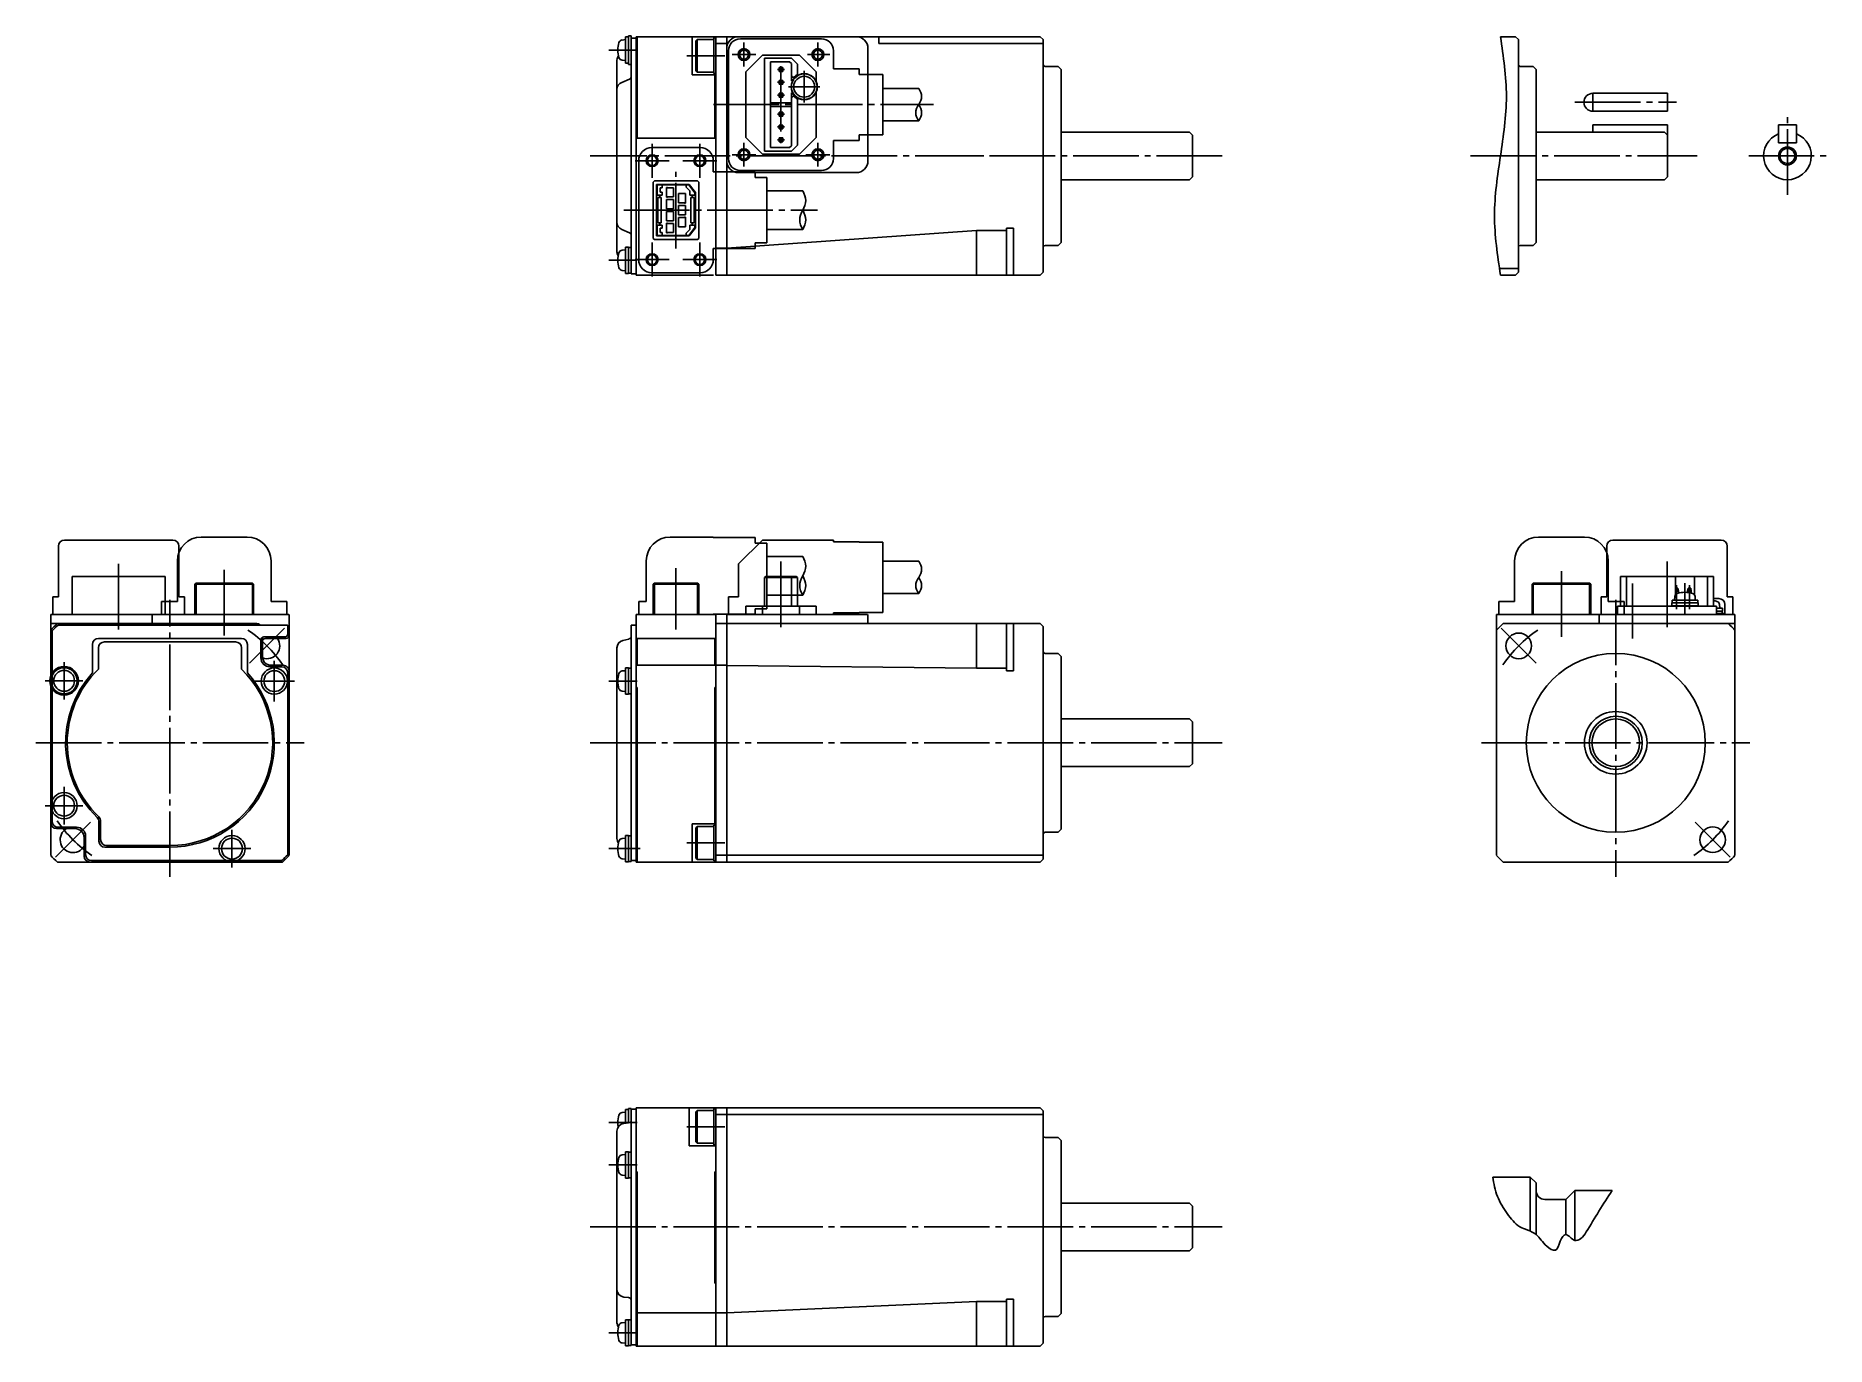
# Model space of a CAD drawing. Header units: millimetres. Extents: x -148 to 152, y -98 to 122.
import ezdxf

# ---------------------------------------------------------------- set-up
doc = ezdxf.new("R2010")
doc.units = ezdxf.units.MM
doc.linetypes.add('DASH_CENTER', pattern=[14, 11, -1, 1, -1])

msp = doc.modelspace()

# ---------------------------------------------------------------- linework, layer by layer
at = {"color": 7, "linetype": 'Continuous'}
for p, q in [((-49.55, 121.44), (-50.14, 121.38)), ((-49.05, 121.89), (-49.55, 121.89)), ((-49.55, 117.49), (-49.55, 121.89)), ((-48.6, 122.09), (-49.05, 122.09)), ((-49.05, 117.29), (-49.05, 122.09)), ((-48.6, 119.88), (-48.6, 122.09)), ((-48.6, 121.69), (-47.8, 121.69)), ((-47.8, 121.94), (-34.4, 121.94)), ((-47.8, 81.94), (-47.8, 121.94)), ((-47.6, 121.94), (-47.6, 104.94)), ((-38.4, 115.54), (-38.4, 121.94)), ((-37.53, 121.49), (-37.78, 121.24)), ((-37.78, 116.24), (-37.78, 121.24)), ((-37.53, 121.49), (-34.78, 121.49)), ((-37.53, 121.49), (-37.53, 115.99)), ((-34.4, 121.74), (-34.78, 121.74)), ((-34.78, 115.74), (-34.78, 121.74)), ((-34.4, 121.94), (-34.4, 81.94)), ((-32.6, 121.94), (-34.4, 121.94)), ((-32.6, 120.81), (-34.4, 120.81)), ((-32.5, 121.94), (-32.6, 121.84)), ((-32.6, 121.94), (-32.6, 119.94)), ((20, 121.94), (-32.5, 121.94)), ((-7.1, 120.81), (-7.1, 121.94)), ((20.5, 120.81), (-7.1, 120.81)), ((20, 121.94), (20.5, 121.44)), ((20.5, 82.44), (20.5, 121.44)), ((99.67, 121.94), (97.17, 121.94)), ((100.17, 121.44), (99.67, 121.94)), ((100.17, 82.44), (100.17, 121.44)), ((-51, 113.07), (-51, 118)), ((-50.14, 117.99), (-49.55, 117.94)), ((-49.05, 117.49), (-49.55, 117.49)), ((-48.6, 117.29), (-49.05, 117.29)), ((-48.6, 115.27), (-48.6, 119.88)), ((-32.6, 119.94), (-32.6, 101.14)), ((-29.4, 116.04), (-26.6, 118.84)), ((-26.6, 118.84), (-20.4, 118.84)), ((-26.25, 102.74), (-26.25, 118.34)), ((-26.25, 118.34), (-21.75, 118.34)), ((-25.25, 117.74), (-22.05, 117.74)), ((-25.25, 103.34), (-25.25, 117.74)), ((-22.05, 117.74), (-21.75, 117.44)), ((-21.75, 118.34), (-20.75, 117.34)), ((-21.75, 115.43), (-21.75, 117.44)), ((-20.75, 117.34), (-20.75, 115.59)), ((-20.4, 118.84), (-17.6, 116.04)), ((-8.9, 119.94), (-8.9, 101.14)), ((-48.91, 114.81), (-50.2, 114.27)), ((-48.6, 88.6), (-48.6, 115.27)), ((-34.6, 115.54), (-38.4, 115.54)), ((-37.78, 116.24), (-37.53, 115.99)), ((-34.78, 115.99), (-37.53, 115.99)), ((-34.4, 115.74), (-34.78, 115.74)), ((-34.6, 104.94), (-34.6, 115.74)), ((-29.4, 105.04), (-29.4, 116.04)), ((-23.82, 116.76), (-23.72, 116.66)), ((-23.18, 116.76), (-23.82, 116.76)), ((-23.82, 116.76), (-23.82, 116.12)), ((-23.82, 116.12), (-23.72, 116.22)), ((-23.82, 116.12), (-23.18, 116.12)), ((-23.82, 114.61), (-23.82, 113.97)), ((-23.18, 114.61), (-23.82, 114.61)), ((-23.82, 114.61), (-23.72, 114.51)), ((-23.28, 116.66), (-23.72, 116.66)), ((-23.72, 116.66), (-23.72, 116.22)), ((-23.72, 116.22), (-23.28, 116.22)), ((-23.72, 114.51), (-23.72, 114.07)), ((-23.28, 114.51), (-23.72, 114.51)), ((-23.28, 116.66), (-23.18, 116.76)), ((-23.28, 116.22), (-23.28, 116.66)), ((-23.28, 116.22), (-23.18, 116.12)), ((-23.28, 114.51), (-23.18, 114.61)), ((-23.28, 114.07), (-23.28, 114.51)), ((-23.18, 116.12), (-23.18, 116.76)), ((-23.18, 113.97), (-23.18, 114.61)), ((-21.75, 115.43), (-21.75, 114.54)), ((-21.75, 114.54), (-21.56, 114.54)), ((-17.6, 116.04), (-17.6, 114.45)), ((23, 116.94), (20.8, 116.94)), ((23, 116.94), (23.5, 116.44)), ((23.5, 116.44), (23.5, 87.44)), ((102.67, 116.94), (100.47, 116.94)), ((102.67, 116.94), (103.17, 116.44)), ((103.17, 116.44), (103.17, 87.44)), ((-51, 101.94), (-51, 113.07)), ((-23.82, 113.97), (-23.72, 114.07)), ((-23.82, 113.97), (-23.18, 113.97)), ((-23.82, 112.46), (-23.72, 112.36)), ((-23.18, 112.46), (-23.82, 112.46)), ((-23.82, 112.46), (-23.82, 111.82)), ((-23.82, 111.82), (-23.72, 111.92)), ((-23.82, 111.82), (-23.18, 111.82)), ((-23.72, 114.07), (-23.28, 114.07)), ((-23.28, 112.36), (-23.72, 112.36)), ((-23.72, 112.36), (-23.72, 111.92)), ((-23.72, 111.92), (-23.28, 111.92)), ((-23.28, 114.07), (-23.18, 113.97)), ((-23.28, 112.36), (-23.18, 112.46)), ((-23.28, 111.92), (-23.28, 112.36)), ((-23.28, 111.92), (-23.18, 111.82)), ((-23.18, 111.82), (-23.18, 112.46)), ((-21.75, 112.54), (-21.56, 112.54)), ((-21.75, 111.64), (-21.75, 112.54)), ((-21.75, 111.64), (-21.75, 103.64)), ((-20.75, 111.49), (-20.75, 103.74)), ((-17.6, 112.62), (-17.6, 105.04)), ((125.17, 112.44), (112.67, 112.44)), ((112.67, 112.44), (112.67, 109.44)), ((125.17, 109.44), (125.17, 112.44)), ((-25.25, 110.84), (-21.75, 110.84)), ((-21.75, 110.24), (-25.25, 110.24)), ((-23.82, 109.26), (-23.82, 108.62)), ((-23.18, 109.26), (-23.82, 109.26)), ((-23.72, 109.16), (-23.82, 109.26)), ((-23.72, 108.72), (-23.82, 108.62)), ((-23.82, 108.62), (-23.18, 108.62)), ((-23.72, 109.16), (-23.72, 108.72)), ((-23.28, 109.16), (-23.72, 109.16)), ((-23.72, 108.72), (-23.28, 108.72)), ((-23.18, 109.26), (-23.28, 109.16)), ((-23.28, 108.72), (-23.28, 109.16)), ((-23.18, 108.62), (-23.28, 108.72)), ((-23.18, 108.62), (-23.18, 109.26)), ((112.67, 109.44), (125.17, 109.44)), ((-23.72, 107.01), (-23.82, 107.11)), ((-23.18, 107.11), (-23.82, 107.11)), ((-23.82, 107.11), (-23.82, 106.47)), ((-23.72, 106.57), (-23.82, 106.47)), ((-23.82, 106.47), (-23.18, 106.47)), ((-23.28, 107.01), (-23.72, 107.01)), ((-23.72, 107.01), (-23.72, 106.57)), ((-23.72, 106.57), (-23.28, 106.57)), ((-23.18, 107.11), (-23.28, 107.01)), ((-23.28, 106.57), (-23.28, 107.01)), ((-23.18, 106.47), (-23.28, 106.57)), ((-23.18, 106.47), (-23.18, 107.11)), ((45, 105.94), (23.5, 105.94)), ((45, 105.94), (45.5, 105.44)), ((45.5, 98.44), (45.5, 105.44)), ((124.67, 105.94), (103.17, 105.94)), ((112.67, 107.14), (125.17, 107.14)), ((112.67, 105.94), (112.67, 107.14)), ((124.67, 105.94), (125.17, 105.44)), ((125.17, 107.14), (125.17, 105.44)), ((125.17, 98.44), (125.17, 105.44)), ((143.8, 107.14), (143.8, 104.14)), ((143.8, 107.14), (146.8, 107.14)), ((146.8, 104.14), (146.8, 107.14)), ((-47.8, 104.94), (-34.4, 104.94)), ((-26.6, 102.24), (-29.4, 105.04)), ((-20.4, 102.24), (-26.6, 102.24)), ((-21.75, 102.74), (-26.25, 102.74)), ((-22.05, 103.34), (-25.25, 103.34)), ((-23.82, 104.96), (-23.82, 104.32)), ((-23.18, 104.96), (-23.82, 104.96)), ((-23.72, 104.86), (-23.82, 104.96)), ((-23.72, 104.42), (-23.82, 104.32)), ((-23.82, 104.32), (-23.18, 104.32)), ((-23.72, 104.86), (-23.72, 104.42)), ((-23.28, 104.86), (-23.72, 104.86)), ((-23.72, 104.42), (-23.28, 104.42)), ((-23.18, 104.96), (-23.28, 104.86)), ((-23.28, 104.42), (-23.28, 104.86)), ((-23.18, 104.32), (-23.28, 104.42)), ((-23.18, 104.32), (-23.18, 104.96)), ((-21.75, 103.64), (-22.05, 103.34)), ((-20.75, 103.74), (-21.75, 102.74)), ((-17.6, 105.04), (-20.4, 102.24)), ((143.8, 104.14), (146.8, 104.14)), ((-51, 90.8), (-51, 101.94)), ((-32.6, 101.14), (-32.6, 81.94)), ((-10.9, 99.14), (-30.6, 99.14)), ((-44.93, 97.56), (-44.73, 97.76)), ((-44.93, 97.56), (-44.93, 88.11)), ((-37.48, 97.76), (-44.73, 97.76)), ((-44.35, 88.51), (-44.35, 97.16)), ((-44.35, 97.16), (-38.9, 97.16)), ((-44.25, 95.34), (-44.25, 97.09)), ((-44.25, 97.09), (-43.4, 97.09)), ((-43.4, 96.59), (-43.75, 96.59)), ((-43.75, 96.59), (-43.75, 95.84)), ((-43.4, 97.09), (-43.4, 96.59)), ((-43.4, 97.09), (-39.4, 97.09)), ((-42.68, 96.64), (-42.68, 95.04)), ((-42.5, 96.64), (-42.68, 96.64)), ((-42.5, 96.61), (-42.5, 96.64)), ((-41.5, 96.61), (-42.5, 96.61)), ((-41.5, 95.07), (-41.5, 96.61)), ((-39.4, 96.72), (-39.4, 97.09)), ((-38.97, 97.09), (-39.4, 97.09)), ((-38.8, 96.09), (-39.4, 96.72)), ((-37.95, 95.75), (-38.97, 97.09)), ((-37.85, 95.79), (-38.9, 97.16)), ((-38.8, 95.34), (-38.8, 96.09)), ((-37.48, 97.76), (-37.28, 97.56)), ((-37.28, 88.11), (-37.28, 97.56)), ((23.5, 97.94), (45, 97.94)), ((45.5, 98.44), (45, 97.94)), ((103.17, 97.94), (124.67, 97.94)), ((125.17, 98.44), (124.67, 97.94)), ((-44.15, 93.69), (-44.35, 93.69)), ((-43.4, 95.34), (-44.25, 95.34)), ((-44.15, 94.94), (-44.15, 90.74)), ((-44.15, 94.94), (-43.58, 94.94)), ((-43.8, 95.34), (-43.8, 94.94)), ((-43.75, 95.84), (-43.4, 95.84)), ((-43.58, 94.94), (-43.58, 90.74)), ((-43.4, 95.84), (-43.4, 95.34)), ((-42.68, 95.04), (-42.5, 95.04)), ((-42.5, 94.64), (-42.68, 94.64)), ((-42.68, 94.64), (-42.68, 93.04)), ((-42.5, 95.07), (-41.5, 95.07)), ((-42.5, 95.04), (-42.5, 95.07)), ((-42.5, 94.61), (-42.5, 94.64)), ((-41.5, 94.61), (-42.5, 94.61)), ((-41.5, 93.07), (-41.5, 94.61)), ((-39.7, 95.61), (-40.7, 95.61)), ((-40.7, 95.61), (-40.7, 94.07)), ((-40.7, 94.07), (-39.7, 94.07)), ((-40.7, 93.61), (-40.7, 92.07)), ((-39.7, 93.61), (-40.7, 93.61)), ((-39.7, 95.64), (-39.7, 95.61)), ((-39.52, 95.64), (-39.7, 95.64)), ((-39.7, 94.07), (-39.7, 94.04)), ((-39.7, 94.04), (-39.52, 94.04)), ((-39.52, 93.64), (-39.7, 93.64)), ((-39.7, 93.64), (-39.7, 93.61)), ((-39.52, 94.04), (-39.52, 95.64)), ((-39.52, 92.04), (-39.52, 93.64)), ((-37.95, 95.34), (-38.8, 95.34)), ((-38.63, 90.74), (-38.63, 94.94)), ((-38.63, 94.94), (-38.05, 94.94)), ((-38.4, 94.94), (-38.4, 95.34)), ((-38.05, 90.74), (-38.05, 94.94)), ((-38.05, 93.69), (-37.85, 93.69)), ((-37.95, 95.34), (-37.95, 95.75)), ((-37.85, 89.89), (-37.85, 95.79)), ((-51, 85.87), (-51, 90.8)), ((-44.35, 91.99), (-44.15, 91.99)), ((-44.25, 88.59), (-44.25, 90.34)), ((-44.25, 90.34), (-43.4, 90.34)), ((-43.58, 90.74), (-44.15, 90.74)), ((-43.8, 90.74), (-43.8, 90.34)), ((-43.4, 90.34), (-43.4, 89.84)), ((-42.68, 93.04), (-42.5, 93.04)), ((-42.5, 92.64), (-42.68, 92.64)), ((-42.68, 92.64), (-42.68, 91.04)), ((-42.68, 91.04), (-42.5, 91.04)), ((-42.68, 90.64), (-42.68, 89.04)), ((-42.5, 90.64), (-42.68, 90.64)), ((-42.5, 93.04), (-42.5, 93.07)), ((-42.5, 93.07), (-41.5, 93.07)), ((-42.5, 92.61), (-42.5, 92.64)), ((-41.5, 92.61), (-42.5, 92.61)), ((-42.5, 91.04), (-42.5, 91.07)), ((-42.5, 91.07), (-41.5, 91.07)), ((-42.5, 90.61), (-42.5, 90.64)), ((-41.5, 90.61), (-42.5, 90.61)), ((-41.5, 91.07), (-41.5, 92.61)), ((-41.5, 89.07), (-41.5, 90.61)), ((-40.7, 92.07), (-39.7, 92.07)), ((-40.7, 91.61), (-40.7, 90.07)), ((-39.7, 91.61), (-40.7, 91.61)), ((-39.7, 92.07), (-39.7, 92.04)), ((-39.7, 92.04), (-39.52, 92.04)), ((-39.52, 91.64), (-39.7, 91.64)), ((-39.7, 91.64), (-39.7, 91.61)), ((-39.52, 90.04), (-39.52, 91.64)), ((-38.8, 89.59), (-38.8, 90.34)), ((-38.8, 90.34), (-37.95, 90.34)), ((-38.05, 90.74), (-38.63, 90.74)), ((-38.4, 90.34), (-38.4, 90.74)), ((-37.85, 91.99), (-38.05, 91.99)), ((-37.95, 89.92), (-37.95, 90.34)), ((-50.2, 89.6), (-48.91, 89.06)), ((-48.6, 83.99), (-48.6, 88.6)), ((-44.93, 88.11), (-44.73, 87.91)), ((-44.73, 87.91), (-37.48, 87.91)), ((-38.9, 88.51), (-44.35, 88.51)), ((-43.4, 88.59), (-44.25, 88.59)), ((-43.4, 89.84), (-43.75, 89.84)), ((-43.75, 89.84), (-43.75, 89.09)), ((-43.75, 89.09), (-43.4, 89.09)), ((-43.4, 89.09), (-43.4, 88.59)), ((-43.4, 88.59), (-39.4, 88.59)), ((-42.68, 89.04), (-42.5, 89.04)), ((-42.5, 89.07), (-41.5, 89.07)), ((-42.5, 89.04), (-42.5, 89.07)), ((-40.7, 90.07), (-39.7, 90.07)), ((-39.7, 90.07), (-39.7, 90.04)), ((-39.7, 90.04), (-39.52, 90.04)), ((-39.4, 88.96), (-38.8, 89.59)), ((-39.4, 88.59), (-39.4, 88.96)), ((-39.4, 88.59), (-38.97, 88.59)), ((-38.97, 88.59), (-37.95, 89.92)), ((-38.9, 88.51), (-37.85, 89.89)), ((-37.28, 88.11), (-37.48, 87.91)), ((-32.6, 86.48), (9.3, 89.44)), ((14.3, 89.44), (9.3, 89.44)), ((9.3, 89.44), (9.3, 81.94)), ((15.5, 89.84), (14.3, 89.84)), ((14.3, 89.84), (14.3, 81.94)), ((15.5, 81.94), (15.5, 89.84)), ((23.5, 87.44), (23, 86.94)), ((103.17, 87.44), (102.67, 86.94)), ((-49.55, 86.19), (-50.14, 86.13)), ((-49.05, 86.64), (-49.55, 86.64)), ((-49.55, 82.24), (-49.55, 86.64)), ((-49.05, 82.24), (-49.05, 86.64)), ((-48.6, 86.59), (-49.05, 86.59)), ((-32.6, 86.44), (-34.4, 86.44)), ((20.8, 86.94), (23, 86.94)), ((100.47, 86.94), (102.67, 86.94)), ((-50.14, 82.74), (-49.55, 82.69)), ((-49.05, 82.24), (-49.55, 82.24)), ((-48.6, 82.29), (-49.05, 82.29)), ((-48.6, 82.18), (-48.6, 83.99)), ((-47.8, 82.18), (-48.6, 82.18)), ((-34.8, 81.94), (-47.8, 81.94)), ((-32.6, 81.94), (-34.4, 81.94)), ((-32.6, 81.94), (20, 81.94)), ((20, 81.94), (20.5, 82.44)), ((96.89, 83.06), (100.17, 83.06)), ((97.17, 81.94), (99.67, 81.94)), ((100.17, 82.44), (99.67, 81.94)), ((-142.37, 31.4), (-142.37, 25)), ((-126.77, 31.4), (-142.37, 31.4)), ((-126.77, 25), (-126.77, 31.4)), ((-121.8, 30.1), (-121.6, 30.3)), ((-121.8, 25), (-121.8, 30.1)), ((-121.8, 30.1), (-111.94, 30.1)), ((-121.6, 25), (-121.6, 30.3)), ((-121.6, 30.3), (-112.14, 30.3)), ((-112.14, 30.3), (-111.94, 30.1)), ((-112.14, 30.3), (-112.14, 25)), ((-111.94, 30.1), (-111.94, 25)), ((-44.93, 30.1), (-44.73, 30.3)), ((-44.93, 30.1), (-37.28, 30.1)), ((-44.93, 25), (-44.93, 30.1)), ((-44.73, 25), (-44.73, 30.3)), ((-44.73, 30.3), (-37.48, 30.3)), ((-37.48, 30.3), (-37.48, 25)), ((-37.48, 30.3), (-37.28, 30.1)), ((-37.28, 30.1), (-37.28, 25)), ((-26.25, 31.2), (-26.05, 31.4)), ((-26.25, 31.2), (-20.75, 31.2)), ((-26.25, 26.6), (-26.25, 31.2)), ((-26.05, 31.4), (-20.95, 31.4)), ((-21.75, 31.2), (-21.95, 31.4)), ((-21.75, 31.2), (-21.75, 26.4)), ((-20.95, 31.4), (-20.75, 31.2)), ((-20.75, 31.2), (-20.75, 26.6)), ((102.67, 30.3), (102.47, 30.1)), ((102.47, 25), (102.47, 30.1)), ((102.47, 30.1), (112.32, 30.1)), ((102.67, 25), (102.67, 30.3)), ((102.67, 30.3), (112.12, 30.3)), ((112.12, 25), (112.12, 30.3)), ((112.32, 30.1), (112.12, 30.3)), ((112.32, 30.1), (112.32, 25)), ((117.3, 31.4), (117.3, 26.4)), ((132.9, 31.4), (117.3, 31.4)), ((118.3, 31.4), (118.3, 26.4)), ((126.5, 31.4), (126.5, 28.33)), ((129.7, 31.4), (129.7, 28.33)), ((131.9, 31.4), (131.9, 26.4)), ((132.9, 26.4), (132.9, 31.4)), ((125.95, 27.45), (125.95, 27)), ((125.95, 27.45), (128.1, 27.45)), ((126.4, 28.04), (126.35, 27.45)), ((126.5, 29.45), (126.92, 29.45)), ((127.02, 28.95), (126.5, 28.95)), ((126.92, 29.45), (127.02, 28.95)), ((127.02, 28.95), (127.02, 28.62)), ((128.1, 27.45), (130.25, 27.45)), ((128.53, 28.95), (128.63, 29.45)), ((128.53, 28.95), (128.53, 28.73)), ((129.17, 28.95), (128.53, 28.95)), ((128.63, 29.45), (129.07, 29.45)), ((129.07, 29.45), (129.17, 28.95)), ((129.17, 28.95), (129.17, 28.62)), ((129.85, 27.45), (129.8, 28.04)), ((130.25, 27), (130.25, 27.45)), ((132.9, 27.7), (133.8, 27.7)), ((-145.97, 25), (-128.97, 25)), ((-145.97, 23.5), (-145.97, 25)), ((-128.97, 23.5), (-128.97, 24.9)), ((-128.87, 25), (-106.07, 25)), ((-105.97, 22.37), (-105.97, 24.9)), ((-47.8, 25), (-34.4, 25)), ((-47.8, -16.5), (-47.8, 25)), ((-34.4, 25), (-34.4, -16.5)), ((-32.6, 24.9), (-32.5, 25)), ((-32.6, 24.9), (-32.6, -16.5)), ((-9, 25), (-32.5, 25)), ((-29.4, 26.4), (-17.6, 26.4)), ((-29.4, 25), (-29.4, 26.4)), ((-26.6, 26.4), (-26.6, 25)), ((-26.45, 26.4), (-26.25, 26.6)), ((-20.75, 26.6), (-20.55, 26.4)), ((-20.4, 26.4), (-20.4, 25)), ((-17.6, 26.4), (-17.6, 25)), ((-9, 25), (-8.9, 24.9)), ((-8.9, 24.9), (-8.9, 23.5)), ((96.5, 25), (96.5, -15.37)), ((96.5, 25), (113.7, 25)), ((113.7, 25), (136.5, 25)), ((113.7, 23.5), (113.7, 25)), ((116.8, 26.4), (116.8, 25)), ((133.4, 26.4), (116.8, 26.4)), ((125.9, 26.5), (125.9, 27)), ((125.9, 27), (128.1, 27)), ((125.9, 26.5), (128.1, 26.5)), ((126.55, 26.4), (126.55, 26.5)), ((128.1, 27), (130.3, 27)), ((128.1, 26.5), (130.3, 26.5)), ((129.65, 26.5), (129.65, 26.4)), ((130.3, 27), (130.3, 26.5)), ((133.4, 26.4), (133.4, 25)), ((133.4, 26.1), (134.4, 26.1)), ((134.4, 25.6), (133.4, 25.6)), ((133.4, 25.2), (134.7, 25.2)), ((133.95, 26.1), (133.9, 26.69)), ((134.4, 25.6), (134.35, 25.6)), ((134.35, 25.6), (134.35, 25.2)), ((134.4, 26.1), (134.4, 25.6)), ((134.8, 26.7), (134.8, 25)), ((136.5, 25), (136.5, -15.37)), ((-145.97, -15.37), (-145.97, 23.5)), ((-145.97, 23.5), (-128.97, 23.5)), ((-145.72, 22.28), (-145.72, -9.65)), ((-106.32, 23.25), (-144.74, 23.25)), ((-128.97, 23.5), (-111.47, 23.5)), ((-110.47, 20.5), (-110.47, 21.18)), ((-106.72, 21.25), (-110.22, 21.25)), ((-106.22, 21.75), (-106.22, 23.15)), ((-105.97, -15.37), (-105.97, 22.37)), ((-48.6, 23.25), (-47.8, 23.25)), ((-48.6, 21.4), (-48.6, 23.25)), ((-48.6, -16.4), (-48.6, 21.4)), ((-34.4, 23.5), (-32.6, 23.5)), ((-34.4, 23.5), (-32.6, 23.5)), ((-34.4, 23.5), (-34.4, -16.5)), ((20, 23.5), (-32.6, 23.5)), ((-32.6, 23.5), (-32.6, -16.5)), ((9.3, 23.5), (9.3, 16)), ((14.3, 23.5), (14.3, 15.6)), ((15.5, 15.6), (15.5, 23.5)), ((20.5, 23), (20, 23.5)), ((20.5, -16), (20.5, 23)), ((97.63, 23.5), (136.5, 23.5)), ((-138.97, 15.22), (-138.97, 20)), ((-137.97, 21), (-113.97, 21)), ((-137.97, 15.86), (-137.97, 19.43)), ((-136.97, 20.43), (-114.97, 20.43)), ((-113.97, 19.43), (-113.97, 15.86)), ((-112.97, 20), (-112.97, 15.22)), ((-110.72, 20.75), (-110.72, 17.75)), ((-110.47, 18), (-110.47, 20.5)), ((-109.97, 21), (-106.47, 21)), ((-51, 3.5), (-51, 19.41)), ((-50, 20.67), (-48.99, 20.91)), ((-47.8, 21), (-34.4, 21)), ((-47.6, 16.5), (-47.6, 21)), ((-34.6, 21), (-34.6, 16.5)), ((23, 18.5), (20.8, 18.5)), ((23, 18.5), (23.5, 18)), ((-109.22, 16.25), (-107.22, 16.25)), ((-106.97, 16.5), (-108.97, 16.5)), ((-106.22, -15.33), (-106.22, 15.25)), ((-49.55, 15.6), (-50.14, 15.55)), ((-49.55, 11.65), (-49.55, 16.05)), ((-49.05, 16.05), (-49.55, 16.05)), ((-49.05, 11.65), (-49.05, 16.05)), ((-48.6, 16), (-49.05, 16)), ((-34.4, 16.5), (-47.8, 16.5)), ((-34.4, 16.5), (-32.6, 16.5)), ((-34.4, 16.5), (-32.6, 16.5)), ((-32.6, 16.49), (9.3, 16)), ((9.3, 16), (14.3, 16)), ((14.3, 15.6), (15.5, 15.6)), ((23.5, 18), (23.5, -11)), ((-107.47, 13.85), (-109.47, 13.85)), ((-108.47, 14.85), (-108.47, 12.85)), ((-50.14, 12.15), (-49.55, 12.1)), ((-47.8, 12.75), (-47.6, 12.75)), ((-47.6, 12.75), (-47.6, -16.5)), ((-34.6, 12.75), (-34.4, 12.75)), ((-34.6, -10.3), (-34.6, 12.75)), ((-49.05, 11.65), (-49.55, 11.65)), ((-48.6, 11.7), (-49.05, 11.7)), ((45, 7.5), (23.5, 7.5)), ((45, 7.5), (45.5, 7)), ((45.5, 0), (45.5, 7)), ((-51, -12.57), (-51, 3.5)), ((45.5, 0), (45, -0.5)), ((23.5, -0.5), (45, -0.5)), ((-144.97, -10.9), (-141.87, -10.9)), ((-141.62, -10.65), (-144.72, -10.65)), ((-137.87, -13), (-137.87, -9.76)), ((-137.59, -9.65), (-137.59, -12.73)), ((-38.4, -10.1), (-34.6, -10.1)), ((-38.4, -16.5), (-38.4, -10.1)), ((-37.53, -10.55), (-37.78, -10.8)), ((-37.78, -15.8), (-37.78, -10.8)), ((-37.53, -10.55), (-34.78, -10.55)), ((-37.53, -10.55), (-37.53, -16.05)), ((-34.78, -10.3), (-34.4, -10.3)), ((-34.78, -16.3), (-34.78, -10.3)), ((20.8, -11.5), (23, -11.5)), ((23.5, -11), (23, -11.5)), ((-140.37, -12.4), (-140.37, -15.5)), ((-140.12, -15.25), (-140.12, -12.15)), ((-125.97, -14), (-136.87, -14)), ((-136.59, -13.73), (-125.97, -13.73)), ((-49.55, -12.5), (-50.14, -12.55)), ((-49.55, -16.45), (-49.55, -12.05)), ((-49.05, -12.05), (-49.55, -12.05)), ((-49.05, -16.45), (-49.05, -12.05)), ((-48.6, -12.1), (-49.05, -12.1)), ((-107.09, -16.5), (-144.84, -16.5)), ((-139.12, -16.25), (-107.19, -16.25)), ((-50.14, -15.95), (-49.55, -16)), ((-49.05, -16.45), (-49.55, -16.45)), ((-48.6, -16.4), (-49.05, -16.4)), ((-47.8, -16.25), (-48.6, -16.25)), ((-34.4, -16.5), (-47.8, -16.5)), ((-37.78, -15.8), (-37.53, -16.05)), ((-34.78, -16.05), (-37.53, -16.05)), ((-34.78, -16.3), (-34.4, -16.3)), ((-34.4, -15.37), (-32.6, -15.37)), ((-34.4, -15.37), (-32.6, -15.37)), ((-34.4, -16.5), (-32.6, -16.5)), ((-34.4, -16.5), (-32.6, -16.5)), ((-32.6, -15.37), (20.5, -15.37)), ((-32.6, -16.4), (-32.5, -16.5)), ((-32.6, -16.4), (-32.5, -16.5)), ((-32.5, -16.5), (20, -16.5)), ((20.5, -16), (20, -16.5)), ((135.37, -16.5), (97.63, -16.5)), ((-49.55, -58.46), (-50.14, -58.51)), ((-49.05, -58.01), (-49.55, -58.01)), ((-49.55, -60.31), (-49.55, -58.01)), ((-48.6, -57.81), (-49.05, -57.81)), ((-49.05, -60.25), (-49.05, -57.81)), ((-48.6, -97.61), (-48.6, -57.81)), ((-48.6, -57.96), (-47.8, -57.96)), ((-34.4, -57.71), (-47.8, -57.71)), ((-47.8, -97.71), (-47.8, -57.71)), ((-38.9, -57.71), (-38.9, -64.11)), ((-37.53, -58.16), (-37.78, -58.41)), ((-37.78, -63.41), (-37.78, -58.41)), ((-37.53, -58.16), (-37.53, -63.66)), ((-37.53, -58.16), (-34.78, -58.16)), ((-34.78, -63.91), (-34.78, -57.91)), ((-34.4, -57.91), (-34.78, -57.91)), ((-34.4, -57.71), (-34.4, -97.71)), ((-34.4, -57.71), (-32.6, -57.71)), ((-32.6, -58.83), (-34.4, -58.83)), ((20, -57.71), (-32.6, -57.71)), ((-32.6, -57.71), (-32.6, -97.71)), ((20.5, -58.83), (-32.6, -58.83)), ((20.5, -58.21), (20, -57.71)), ((20.5, -97.21), (20.5, -58.21)), ((-51, -77.71), (-51, -61.64)), ((-49.04, -60.25), (-49.85, -60.34)), ((23, -62.71), (20.8, -62.71)), ((23.5, -63.21), (23, -62.71)), ((-49.55, -65.56), (-50.14, -65.61)), ((-49.55, -69.51), (-49.55, -65.11)), ((-49.05, -65.11), (-49.55, -65.11)), ((-49.05, -69.51), (-49.05, -65.11)), ((-48.6, -65.16), (-49.05, -65.16)), ((-38.9, -64.11), (-34.4, -64.11)), ((-37.78, -63.41), (-37.53, -63.66)), ((-34.78, -63.66), (-37.53, -63.66)), ((-34.4, -63.91), (-34.78, -63.91)), ((23.5, -92.21), (23.5, -63.21)), ((-50.14, -69), (-49.55, -69.06)), ((-47.8, -68.46), (-47.6, -68.46)), ((-47.6, -68.46), (-47.6, -97.71)), ((-34.6, -87.16), (-34.6, -68.46)), ((-34.6, -68.46), (-34.4, -68.46)), ((-49.05, -69.51), (-49.55, -69.51)), ((-48.6, -69.46), (-49.05, -69.46)), ((95.88, -69.33), (102.13, -69.33)), ((102.13, -69.33), (103.13, -70.33)), ((102.13, -69.33), (102.13, -78.39)), ((103.13, -70.33), (103.13, -78.98)), ((108.13, -73.08), (109.63, -71.58)), ((109.63, -71.58), (109.63, -79.96)), ((109.63, -71.58), (115.88, -71.58)), ((45, -73.71), (23.5, -73.71)), ((45, -73.71), (45.5, -74.21)), ((45.5, -81.21), (45.5, -74.21)), ((104.63, -73.08), (108.13, -73.08)), ((108.13, -73.08), (108.13, -78.98)), ((-51, -93.77), (-51, -77.71)), ((23.5, -81.71), (45, -81.71)), ((45.5, -81.21), (45, -81.71)), ((-49.85, -89.46), (-49.04, -89.56)), ((-34.6, -87.16), (-34.4, -87.16)), ((15.5, -89.81), (14.3, -89.81)), ((14.3, -89.81), (14.3, -97.71)), ((15.5, -97.71), (15.5, -89.81)), ((-47.6, -92.11), (-34.4, -92.11)), ((-32.6, -92.11), (-34.4, -92.11)), ((9.3, -90.21), (-32.6, -92.1)), ((14.3, -90.21), (9.3, -90.21)), ((9.3, -90.21), (9.3, -97.71)), ((20.8, -92.71), (23, -92.71)), ((23.5, -92.21), (23, -92.71)), ((-49.55, -93.71), (-50.14, -93.76)), ((-49.05, -93.26), (-49.55, -93.26)), ((-49.55, -97.66), (-49.55, -93.26)), ((-49.05, -97.66), (-49.05, -93.26)), ((-48.6, -93.31), (-49.05, -93.31)), ((-50.14, -97.15), (-49.55, -97.21)), ((-49.05, -97.66), (-49.55, -97.66)), ((-48.6, -97.61), (-49.05, -97.61)), ((-47.8, -97.46), (-48.6, -97.46)), ((-34.4, -97.71), (-47.8, -97.71)), ((-34.4, -97.71), (-32.6, -97.71)), ((-32.6, -97.61), (-32.5, -97.71)), ((-32.5, -97.71), (20, -97.71)), ((20.5, -97.21), (20, -97.71))]:
    msp.add_line(p, q, dxfattribs=at)
at = {"color": 4, "linetype": 'Continuous'}
for p, q in [((-16.7, 121.59), (-30.3, 121.59)), ((-32.3, 119.59), (-32.3, 101.49)), ((-14.7, 116.54), (-14.7, 119.59)), ((-14.7, 116.54), (-10.4, 116.54)), ((-10.4, 116.54), (-10.4, 115.59)), ((-10.4, 115.59), (-6.4, 115.59)), ((-6.4, 115.59), (-6.4, 105.49)), ((-6.4, 113.24), (-0.4, 113.24)), ((-10.4, 105.49), (-10.4, 104.54)), ((-6.4, 105.49), (-10.4, 105.49)), ((-6.4, 107.84), (-0.4, 107.84)), ((-37.05, 103.34), (-45.15, 103.34)), ((-10.4, 104.54), (-14.7, 104.54)), ((-14.7, 101.49), (-14.7, 104.54)), ((-47.35, 101.14), (-47.35, 84.54)), ((-34.85, 99.29), (-34.85, 101.14)), ((-27.85, 99.29), (-34.85, 99.29)), ((-30.3, 99.49), (-16.7, 99.49)), ((-27.85, 98.34), (-27.85, 99.29)), ((-25.85, 98.34), (-27.85, 98.34)), ((-25.85, 87.34), (-25.85, 98.34)), ((-25.85, 96.09), (-19.85, 96.09)), ((-27.85, 87.34), (-25.85, 87.34)), ((-27.85, 86.39), (-27.85, 87.34)), ((-25.85, 89.59), (-19.85, 89.59)), ((-34.85, 86.39), (-27.85, 86.39)), ((-34.85, 84.54), (-34.85, 86.39)), ((-45.15, 82.34), (-37.05, 82.34)), ((-144.67, 28), (-144.67, 36.5)), ((-143.67, 37.5), (-125.47, 37.5)), ((-124.47, 36.5), (-124.47, 28)), ((-120.72, 38), (-113.02, 38)), ((-34.85, 38), (-42.1, 38)), ((-34.85, 38), (-34.85, 37.95)), ((-34.85, 37.95), (-27.85, 37.95)), ((-30.6, 33.5), (-26.6, 37.5)), ((-27.85, 37.95), (-27.85, 37)), ((-27.85, 37), (-25.85, 37)), ((-26.6, 37.5), (-14.7, 37.5)), ((-25.85, 37), (-25.85, 26)), ((-14.7, 37.5), (-14.7, 37.2)), ((-14.7, 37.2), (-10.4, 37.2)), ((-10.4, 37.2), (-10.4, 37.14)), ((-10.4, 37.14), (-6.4, 37.14)), ((-6.4, 37.14), (-6.4, 25.36)), ((103.55, 38), (111.25, 38)), ((115, 28), (115, 36.5)), ((116, 37.5), (134.2, 37.5)), ((135.2, 36.5), (135.2, 28)), ((-124.72, 27.2), (-124.72, 34)), ((-109.02, 34), (-109.02, 27.2)), ((-46.1, 34), (-46.1, 27.2)), ((-30.6, 28), (-30.6, 33.5)), ((-25.85, 34.75), (-19.85, 34.75)), ((-6.4, 33.95), (-0.4, 33.95)), ((99.55, 27.2), (99.55, 34)), ((115.25, 34), (115.25, 27.2)), ((-145.62, 28), (-144.67, 28)), ((-145.62, 25), (-145.62, 28)), ((-127.37, 27.2), (-124.72, 27.2)), ((-127.37, 25), (-127.37, 27.2)), ((-124.47, 28), (-123.52, 28)), ((-123.52, 28), (-123.52, 25)), ((-109.02, 27.2), (-106.37, 27.2)), ((-106.37, 27.2), (-106.37, 25)), ((-47.35, 27.2), (-47.35, 25)), ((-46.1, 27.2), (-47.35, 27.2)), ((-32.3, 28), (-30.6, 28)), ((-32.3, 25), (-32.3, 28)), ((-25.85, 28.25), (-19.85, 28.25)), ((-6.4, 28.55), (-0.4, 28.55)), ((96.9, 27.2), (99.55, 27.2)), ((96.9, 25), (96.9, 27.2)), ((114.05, 28), (115, 28)), ((114.05, 25), (114.05, 28)), ((115.25, 27.2), (117.9, 27.2)), ((117.9, 27.2), (117.9, 25)), ((135.2, 28), (136.15, 28)), ((136.15, 28), (136.15, 25)), ((-123.52, 25), (-145.62, 25)), ((-106.37, 25), (-127.37, 25)), ((-47.35, 25), (-34.85, 25)), ((-34.85, 25.05), (-34.85, 25)), ((-27.85, 25.05), (-34.85, 25.05)), ((-32.3, 25), (-14.7, 25)), ((-27.85, 26), (-27.85, 25.05)), ((-27.85, 26), (-25.85, 26)), ((-14.7, 25.3), (-10.4, 25.3)), ((-14.7, 25), (-14.7, 25.3)), ((-10.4, 25.36), (-10.4, 25.3)), ((-6.4, 25.36), (-10.4, 25.36)), ((117.9, 25), (96.9, 25)), ((136.15, 25), (114.05, 25))]:
    msp.add_line(p, q, dxfattribs=at)
at = {"color": 1, "linetype": 'DASH_CENTER'}
for p, q in [((-29.7, 120.94), (-29.7, 116.94)), ((-17.3, 120.94), (-17.3, 116.94)), ((-47.6, 119.69), (-52.35, 119.69)), ((-32.9, 118.74), (-39.28, 118.74)), ((-31.7, 118.94), (-27.7, 118.94)), ((-19.05, 118.94), (-15.3, 118.94)), ((-24.07, 116.44), (-22.93, 116.44)), ((-24.07, 114.29), (-22.93, 114.29)), ((-23.5, 117.01), (-23.5, 104.07)), ((-19.6, 116.19), (-19.6, 110.89)), ((-24.07, 112.14), (-22.93, 112.14)), ((-16.95, 113.54), (-22.25, 113.54)), ((-34.8, 110.54), (2.1, 110.54)), ((-22.93, 108.94), (-24.07, 108.94)), ((109.67, 110.94), (126.67, 110.94)), ((145.3, 95.44), (145.3, 108.44)), ((-22.93, 106.79), (-24.07, 106.79)), ((-45.1, 98.29), (-45.1, 103.99)), ((-37.1, 98.29), (-37.1, 103.99)), ((-31.7, 102.14), (-27.7, 102.14)), ((-29.7, 104.14), (-29.7, 100.14)), ((-22.93, 104.64), (-24.07, 104.64)), ((-19.3, 102.14), (-15.3, 102.14)), ((-17.3, 104.14), (-17.3, 100.14)), ((10, 101.94), (-55.5, 101.94)), ((-42.25, 101.14), (-47.95, 101.14)), ((-41.1, 86.41), (-41.1, 99.26)), ((-34.25, 101.14), (-39.95, 101.14)), ((50.5, 101.94), (10, 101.94)), ((92.17, 101.94), (130.17, 101.94)), ((138.8, 101.94), (151.8, 101.94)), ((-49.85, 92.84), (-17.35, 92.84)), ((-45.1, 81.69), (-45.1, 87.39)), ((-37.1, 81.69), (-37.1, 87.39)), ((-47.6, 84.44), (-52.35, 84.44)), ((-47.95, 84.54), (-42.25, 84.54)), ((-39.95, 84.54), (-34.25, 84.54)), ((-134.57, 22.5), (-134.57, 33.9)), ((-23.5, 33.9), (-23.5, 22.5)), ((125.1, 33.9), (125.1, 22.5)), ((-116.87, 32.5), (-116.87, 21)), ((-41.1, 22.5), (-41.1, 32.8)), ((107.4, 21.3), (107.4, 32.8)), ((119.3, 30.2), (119.3, 21)), ((128.1, 25), (128.1, 30.25)), ((-125.97, -19), (-125.97, 27.5)), ((116.5, 27.5), (116.5, -19)), ((126.7, 29.95), (126.7, 25.9)), ((128.85, 29.95), (128.85, 25.9)), ((-112.6, 16.87), (-106.73, 22.73)), ((97.27, 22.73), (103.13, 16.87)), ((-143.72, 17.05), (-143.72, 10.75)), ((-108.47, 17.25), (-108.47, 10.45)), ((-140.57, 13.9), (-146.87, 13.9)), ((-105.07, 13.85), (-111.87, 13.85)), ((-47.6, 13.85), (-52.35, 13.85)), ((-148.47, 3.5), (-103.47, 3.5)), ((-55.5, 3.5), (50.5, 3.5)), ((94, 3.5), (139, 3.5)), ((-143.72, -3.9), (-143.72, -10.2)), ((-140.57, -7.05), (-146.87, -7.05)), ((-145.16, -15.69), (-139.3, -9.83)), ((-115.57, -11.1), (-115.57, -17.4)), ((129.83, -9.83), (135.69, -15.69)), ((-112.42, -14.25), (-118.72, -14.25)), ((-47.1, -14.25), (-52.35, -14.25)), ((-39.28, -13.3), (-32.9, -13.3)), ((-47.6, -60.21), (-52.35, -60.21)), ((-32.9, -60.91), (-39.28, -60.91)), ((-47.6, -67.31), (-52.35, -67.31)), ((-55.5, -77.71), (50.5, -77.71)), ((-47.6, -95.46), (-52.35, -95.46))]:
    msp.add_line(p, q, dxfattribs=at)
at = {"color": 2, "linetype": 'Continuous'}
for centre, radius in [((-29.7, 118.94), 1), ((-17.3, 118.94), 1), ((-45.1, 101.14), 1), ((-37.1, 101.14), 1), ((-29.7, 102.14), 1), ((-17.3, 102.14), 1), ((145.3, 101.94), 1.5), ((-45.1, 84.54), 1), ((-37.1, 84.54), 1)]:
    msp.add_circle(centre, radius, dxfattribs=at)
at = {"color": 7, "linetype": 'Continuous'}
for centre, radius in [((-29.7, 118.94), 0.75), ((-17.3, 118.94), 0.75), ((-19.6, 113.54), 2.2), ((-19.6, 113.54), 2.15), ((-19.6, 113.54), 1.75), ((-29.7, 102.14), 0.75), ((-17.3, 102.14), 0.75), ((145.3, 101.94), 1.25), ((-45.1, 101.14), 0.8), ((-37.1, 101.14), 0.8), ((-45.1, 84.54), 0.8), ((-37.1, 84.54), 0.8), ((100.24, 19.76), 2.15), ((116.5, 3.5), 15), ((-143.72, 13.9), 2.4), ((-143.72, 13.9), 2.2), ((-143.72, 13.9), 1.75), ((-108.47, 13.85), 2.2), ((-108.47, 13.85), 1.75), ((116.5, 3.5), 5.25), ((116.5, 3.5), 4.45), ((116.5, 3.5), 4), ((-143.72, -7.05), 2.2), ((-143.72, -7.05), 1.75), ((132.76, -12.76), 2.15), ((-115.57, -14.25), 2.2), ((-115.57, -14.25), 1.75)]:
    msp.add_circle(centre, radius, dxfattribs=at)
for centre, radius, start, end in [((-46.35, 119.69), 4.5, 163.6123, 180), ((-50.09, 120.79), 0.6, 95, 163.6123), ((-30.6, 119.94), 2, 90, 180), ((-10.9, 119.94), 2, 0, 90), ((-49.7, 118), 1.3, 144.2062, 180), ((-46.35, 119.69), 4.5, 180, 196.3877), ((-50.09, 118.59), 0.6, 196.3877, 265), ((20.8, 117.24), 0.3, 180, 270), ((100.47, 117.24), 0.3, 180, 270), ((-49.7, 113.07), 1.3, 112.6199, 180), ((-49.1, 115.27), 0.5, 292.6199, 0), ((-21.45, 115.43), 0.3, 180, 314.2758), ((-19.6, 113.54), 2.35, 119.2986, 134.2758), ((-21.45, 111.64), 0.3, 45.7242, 180), ((-19.6, 113.54), 2.35, 225.7242, 240.7014), ((112.67, 110.94), 1.5, 90, 180), ((112.67, 110.94), 1.5, 180, 270), ((145.3, 101.94), 4, 112.0243, 270), ((145.3, 101.94), 4, 270, 67.9757), ((-30.6, 101.14), 2, 180, 270), ((-10.9, 101.14), 2, 270, 0), ((-49.7, 90.8), 1.3, 180, 247.3801), ((-49.1, 88.6), 0.5, 0, 67.3801), ((-49.7, 85.87), 1.3, 180, 212.9352), ((-46.35, 84.44), 4.5, 163.6123, 180), ((-46.35, 84.44), 4.5, 180, 196.3877), ((-50.09, 85.54), 0.6, 95, 163.6123), ((20.8, 86.64), 0.3, 90, 180), ((100.47, 86.64), 0.3, 90, 180), ((-50.09, 83.34), 0.6, 196.3877, 265), ((127, 27.99), 0.6, 106.3877, 175), ((128.1, 24.25), 4.5, 90, 106.3877), ((128.1, 24.25), 4.5, 73.6123, 90), ((129.2, 27.99), 0.6, 5, 73.6123), ((132.2, 22.9), 4.5, 73.6123, 81.051), ((133.3, 26.64), 0.6, 5, 73.6123), ((133.8, 26.7), 1, 0, 90), ((-128.87, 24.9), 0.1, 90, 180), ((-106.07, 24.9), 0.1, 0, 90), ((134.7, 25.1), 0.1, 0, 90), ((-125.97, 3.5), 27.5, 133.3418, 136.6582), ((-127.5, 5.03), 25.08, 133.4246, 136.575), ((-111.47, 22.5), 1, 48.7071, 90), ((-110.22, 20.75), 0.5, 90, 180), ((-106.72, 21.75), 0.5, 270, 0), ((-106.47, 21.5), 0.5, 270, 0), ((-106.32, 23.15), 0.1, 0, 90), ((-49.1, 21.4), 0.5, 283.2917, 0), ((116.5, 3.5), 27.5, 133.3418, 136.6582), ((116.5, 3.5), 27.5, 43.3418, 46.6582), ((-137.97, 20), 1, 90, 180), ((-136.97, 19.43), 1, 90, 180), ((-114.97, 19.43), 1, 0, 90), ((-113.97, 20), 1, 0, 90), ((-109.97, 20.5), 0.5, 90, 180), ((-109.7, 19.76), 2.15, 249.8197, 35.1092), ((-49.7, 19.41), 1.3, 103.2917, 180), ((20.8, 18.8), 0.3, 180, 270), ((-125.97, 3.5), 17.5, 137.9754, 225.7894), ((-125.97, 3.5), 17.23, 134.1481, 226.1485), ((-125.97, 3.5), 17.23, 270, 45.8519), ((-125.97, 3.5), 17.5, 270, 42.0246), ((-109.22, 17.75), 1.5, 180, 270), ((-108.97, 18), 1.5, 180, 270), ((-109.07, 16), 0.5, 90, 146.7482), ((-107.22, 15.25), 1, 0, 90), ((-106.97, 15.5), 1, 0, 90), ((-46.35, 13.85), 4.5, 163.6123, 180), ((-50.09, 14.95), 0.6, 95, 163.6123), ((-145.47, 14.5), 0.5, 120, 180), ((-145.47, 13.3), 0.5, 180, 240), ((-106.47, 13.25), 0.5, 300, 0), ((-46.35, 13.85), 4.5, 180, 196.3877), ((-50.09, 12.75), 0.6, 196.3877, 265), ((-145.47, -6.45), 0.5, 120, 180), ((-138.59, -9.65), 1, 0, 46.1485), ((-144.97, -9.9), 1, 180, 270), ((-144.72, -9.65), 1, 180, 270), ((-142.23, -12.76), 2.15, 119.9199, 330.0801), ((-143.12, -10.4), 0.5, 270, 330), ((-141.87, -12.4), 1.5, 0, 90), ((-141.62, -12.15), 1.5, 0, 90), ((-138.87, -9.76), 1, 0, 45.7894), ((20.8, -11.8), 0.3, 90, 180), ((-136.87, -13), 1, 180, 270), ((-136.59, -12.73), 1, 180, 270), ((-49.7, -12.57), 1.3, 180, 215.7938), ((-46.35, -14.25), 4.5, 163.6123, 180), ((-46.35, -14.25), 4.5, 180, 196.3877), ((-50.09, -13.15), 0.6, 95, 163.6123), ((-125.97, 3.5), 27.5, 223.3418, 226.6582), ((-139.37, -15.5), 1, 180, 270), ((-139.12, -15.25), 1, 180, 270), ((-116.17, -16), 0.5, 210, 270), ((-114.97, -16), 0.5, 270, 330), ((-124.43, 1.97), 25.08, 313.4246, 316.575), ((-125.97, 3.5), 27.5, 313.3418, 316.6582), ((-50.09, -15.35), 0.6, 196.3877, 265), ((116.5, 3.5), 27.5, 223.3418, 226.6582), ((116.5, 3.5), 27.5, 313.3418, 316.6582), ((-46.35, -60.21), 4.5, 163.6123, 180), ((-50.09, -59.11), 0.6, 95, 163.6123), ((-49.1, -59.76), 0.5, 276.4509, 0), ((-49.7, -61.64), 1.3, 96.4509, 180), ((-46.35, -60.21), 4.5, 180, 189.2637), ((20.8, -62.41), 0.3, 180, 270), ((-46.35, -67.31), 4.5, 163.6123, 180), ((-50.09, -66.21), 0.6, 95, 163.6123), ((-46.35, -67.31), 4.5, 180, 196.3877), ((-50.09, -68.41), 0.6, 196.3877, 265), ((104.63, -71.58), 1.5, 180, 270), ((-49.7, -88.17), 1.3, 180, 263.5491), ((-49.1, -90.05), 0.5, 14.6138, 83.5491), ((20.8, -93.01), 0.3, 90, 180), ((-49.7, -93.77), 1.3, 180, 215.7938), ((-46.35, -95.46), 4.5, 163.6123, 180), ((-46.35, -95.46), 4.5, 180, 196.3877), ((-50.09, -94.36), 0.6, 95, 163.6123), ((-50.09, -96.56), 0.6, 196.3877, 265)]:
    msp.add_arc(centre, radius, start, end, dxfattribs=at)
at = {"color": 4, "linetype": 'Continuous'}
for centre, radius, start, end in [((-30.3, 119.59), 2, 90, 180), ((-16.7, 119.59), 2, 0, 90), ((-45.15, 101.14), 2.2, 90, 180), ((-37.05, 101.14), 2.2, 0, 90), ((-30.3, 101.49), 2, 180, 270), ((-16.7, 101.49), 2, 270, 0), ((-45.15, 84.54), 2.2, 180, 270), ((-37.05, 84.54), 2.2, 270, 0), ((-143.67, 36.5), 1, 90, 180), ((-125.47, 36.5), 1, 0, 90), ((-120.72, 34), 4, 90, 180), ((-113.02, 34), 4, 0, 90), ((-42.1, 34), 4, 90, 180), ((103.55, 34), 4, 90, 180), ((111.25, 34), 4, 0, 90), ((116, 36.5), 1, 90, 180), ((134.2, 36.5), 1, 0, 90)]:
    msp.add_arc(centre, radius, start, end, dxfattribs=at)
at = {"color": 1, "linetype": 'DASH_CENTER'}
for centre, start, end in [((-125.97, 3.5), 34.6602, 55.3398), ((116.5, 3.5), 124.6602, 145.3398), ((-125.97, 3.5), 214.6602, 235.3398), ((116.5, 3.5), 304.6602, 325.3398)]:
    msp.add_arc(centre, 23, start, end, dxfattribs=at)
at = {"color": 2, "linetype": 'Continuous'}
msp.add_open_spline([(97.17, 81.94), (96.67, 85.27), (95.67, 91.94), (97.17, 101.94), (98.67, 111.94), (97.67, 118.6), (97.17, 121.94)], degree=3, dxfattribs=at)
at = {"color": 4, "linetype": 'Continuous'}
for points in [[(-0.4, 107.84), (-0.65, 108.29), (-1.15, 109.19), (-0.4, 110.54), (0.35, 111.89), (-0.15, 112.79), (-0.4, 113.24)], [(-0.4, 107.84), (-0.15, 108.29), (0.35, 109.19), (-0.15, 110.09), (-0.4, 110.54)], [(-19.85, 89.59), (-20.1, 90.13), (-20.6, 91.21), (-19.85, 92.84), (-19.1, 94.46), (-19.6, 95.54), (-19.85, 96.09)], [(-19.85, 89.59), (-19.6, 90.13), (-19.1, 91.21), (-19.6, 92.29), (-19.85, 92.84)], [(-19.85, 28.25), (-20.1, 28.79), (-20.6, 29.88), (-19.85, 31.5), (-19.1, 33.13), (-19.6, 34.21), (-19.85, 34.75)], [(-0.4, 28.55), (-0.65, 29), (-1.15, 29.9), (-0.4, 31.25), (0.35, 32.6), (-0.15, 33.5), (-0.4, 33.95)], [(-19.85, 28.25), (-19.6, 28.79), (-19.1, 29.88), (-19.6, 30.96), (-19.85, 31.5)], [(-0.4, 28.55), (-0.15, 29), (0.35, 29.9), (-0.15, 30.8), (-0.4, 31.25)]]:
    msp.add_open_spline(points, degree=3, dxfattribs=at)
at = {"color": 2, "linetype": 'Continuous'}
msp.add_open_spline([(95.88, -69.33), (96.07, -70.44), (96.44, -72.65), (97.96, -75), (99.21, -76.71), (100.35, -77.76), (101.79, -78.2), (103.57, -79.07), (104.39, -80.71), (106.67, -82.15), (107.04, -80.18), (107.93, -78.63), (108.9, -79.46), (109.61, -80.18), (110.86, -79.63), (112.04, -77.8), (113.66, -75.03), (115.14, -72.73), (115.88, -71.58)], degree=3, knots=[0, 0, 0, 0, 3.326746, 6.648677, 8.231769, 9.723634, 11.157708, 12.747934, 15.41088, 17.007365, 18.749475, 20.189682, 21.029839, 21.981834, 23.05316, 24.463702, 28.567749, 32.660849, 32.660849, 32.660849, 32.660849], dxfattribs=at)

doc.saveas('drawing.dxf')
